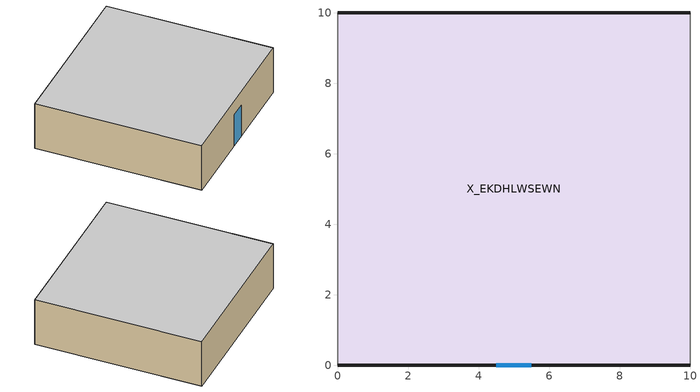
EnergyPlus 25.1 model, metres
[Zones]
X_EKDHLWSEWN
 floor ground (XWROS): 0,10 10,10 10,0 0,0 z0
 wall outside (XWROS): 10,10 0,10 / 0,0 10,0 z0:3
 wall adiabatic (XWROS): 0,0 0,10 / 10,10 10,0 z0:3
 window (MyGlazing): 5.5,0 4.5,0 z0:2.1
 door (CONS_DOOR): 4.5,0 5.5,0 z0:2
 ceiling adiabatic (XWROS): 0,10 0,0 10,0 10,10 z3
[Building]
None: North Axis {deg}=0; Terrain=City; Loads Convergence Tolerance Value {W}=0.04; Temperature Convergence Tolerance Value {deltaC}=0.4; Solar Distribution=FullInteriorAndExterior; Maximum Number of Warmup Days=25; Minimum Number of Warmup Days=5
[Site:Location]
ATHENS - GRC IWEC Data WMO#=167160: Latitude {deg}=37.9; Longitude {deg}=23.73; Time Zone {hr}=2; Elevation {m}=15
[Site:GroundTemperature:BuildingSurface]
18, 18, 18, 18, 18.5, 20, 22, 22, 21, 20, 19, 18
[Material] Roughness=Rough
Name | Thickness {m} | Conductivity {W/m-K} | Density {kg/m3} | Specific Heat {J/kg-K} | Thermal Absorptance | Solar Absorptance | Visible Absorptance
CONCRETE | 0.1 | 1.75 | 2200 | 1000 | 0.9 | 0.7 | 0.7
DOORPANEL | 0.045 | 0.5 | 800 | 900
[WindowMaterial:Glazing] Optical Data Type=SpectralAverage; Front Side Infrared Hemispherical Emissivity=0.84; Back Side Infrared Hemispherical Emissivity=0.84; Conductivity {W/m-K}=0.9; Dirt Correction Factor for Solar and Visible Transmittance=1; Solar Diffusing=No; Young's modulus {Pa}=72000000000; Poisson's ratio=0.22
Name | Thickness {m}
GLASS_1 | 0.008
GLASS_2 | 0.006
[WindowMaterial:Gas]
WINDOWGAS: Gas Type=Air; Thickness {m}=0.01
[Construction]
XWROS: CONCRETE
MyGlazing: GLASS_1, WINDOWGAS, GLASS_2
CONS_DOOR: DOORPANEL
[Zone]
X_EKDHLWSEWN: Type=1; Multiplier=1; Ceiling Height {m}=autocalculate; Volume {m3}=autocalculate; Floor Area {m2}=autocalculate; Part of Total Floor Area=Yes
[People]
People_Venue: Zone or ZoneList or Space or SpaceList=X_EKDHLWSEWN; Number of People Schedule=Sch_People; Number of People Calculation Method=People; Number of People=30; Fraction Radiant=0.3; Sensible Heat Fraction=autocalculate; Activity Level Schedule=Sch_Activity; Carbon Dioxide Generation Rate {m3/s-W}=3.82e-08; Enable ASHRAE 55 Comfort Warnings=No; Mean Radiant Temperature Calculation Type=EnclosureAveraged; Work Efficiency Schedule=Sch_WorkEffic; Clothing Insulation Calculation Method=ClothingInsulationSchedule; Clothing Insulation Calculation Method Schedule=Sch_ClothInsul; Clothing Insulation Schedule=Sch_ClothInsul; Air Velocity Schedule=Sch_AirVelocity; Thermal Comfort Model 1 Type=FANGER; Thermal Comfort Model 2 Type=PIERCE; Thermal Comfort Model 3 Type=AdaptiveASH55; Cold Stress Temperature Threshold {C}=15.56; Heat Stress Temperature Threshold {C}=30
[Lights]
Lights_Venue: Zone or ZoneList or Space or SpaceList=X_EKDHLWSEWN; Schedule=Sch_Lighting; Design Level Calculation Method=LightingLevel; Lighting Level {W}=1000; Fraction Replaceable=1; Return Air Fraction Calculated from Plenum Temperature=No
[ElectricEquipment]
EQUIPMENT_VENUE: Zone or ZoneList or Space or SpaceList=X_EKDHLWSEWN; Schedule=Sch_Equipment/HVAC; Design Level Calculation Method=EquipmentLevel; Design Level {W}=12000
[ZoneInfiltration:DesignFlowRate]
Infiltration: Zone or ZoneList or Space or SpaceList=X_EKDHLWSEWN; Schedule=Sch_Infiltration; Design Flow Rate Calculation Method=AirChanges/Hour; Air Changes per Hour {1/hr}=2; Constant Term Coefficient=1; Density Basis=Outdoor
[HVACTemplate:Thermostat]
MyThermostat: Constant Heating Setpoint {C}=22; Constant Cooling Setpoint {C}=24
[HVACTemplate:Zone:IdealLoadsAirSystem]
X_EKDHLWSEWN: Template Thermostat=MyThermostat; System Availability Schedule=Sch_Equipment/HVAC; Maximum Heating Supply Air Temperature {C}=50; Minimum Cooling Supply Air Temperature {C}=13; Maximum Heating Supply Air Humidity Ratio {kgWater/kgDryAir}=0.0156; Minimum Cooling Supply Air Humidity Ratio {kgWater/kgDryAir}=0.0077; Heating Limit=NoLimit; Cooling Limit=NoLimit; Dehumidification Control Type=ConstantSensibleHeatRatio; Cooling Sensible Heat Ratio=0.7; Dehumidification Setpoint {percent}=60; Humidification Control Type=None; Humidification Setpoint {percent}=30; Outdoor Air Method=DetailedSpecification; Design Specification Outdoor Air Object=AirRenovation; Demand Controlled Ventilation Type=None; Outdoor Air Economizer Type=NoEconomizer; Heat Recovery Type=None; Sensible Heat Recovery Effectiveness=0.7; Latent Heat Recovery Effectiveness=0.65
[DesignSpecification:OutdoorAir]
AirRenovation: Outdoor Air Method=AirChanges/Hour; Outdoor Air Flow Air Changes per Hour {1/hr}=5
[Schedule:Compact]
Sch_Lighting; Sch_People; Sch_Equipment/HVAC: THROUGH:12/31, FOR:WeekDays, Until: 09:30, 0, Until: 17:30, 1, Until: 24:00, 0, FOR:AllOtherDays, Until: 24:00, 0
Sch_Activity: THROUGH:12/31, FOR:AllDays, Until: 24:00, 120
Sch_Infiltration: THROUGH:12/31, FOR:WeekDays, Until: 09:30, 1, Until: 17:30, 0, Until: 24:00, 1, FOR:AllOtherDays, Until: 24:00, 1
Sch_AirVelocity: THROUGH:12/31, FOR:WeekDays, Until: 09:30, 0.1, Until: 17:30, 0.3, Until: 24:00, 0.1, FOR:AllOtherDays, Until: 24:00, 0.1
Sch_ClothInsul: THROUGH:03/31, FOR:WeekDays, Until: 09:30, 0.6, Until: 17:30, 1, Until: 24:00, 0.6, FOR:AllOtherDays, Until: 24:00, 0, THROUGH:09/30, FOR:WeekDays, Until: 09:30, 0.4, Until: 17:30, 0.6, Until: 24:00, 0.4, FOR:AllOtherDays, Until: 24:00, 0, THROUGH:12/31, FOR:WeekDays, Until: 09:30, 0.5, Until: 17:30, 0.8, Until: 24:00, 0.5, FOR:AllOtherDays, Until: 24:00, 0
Sch_WorkEffic: THROUGH:12/31, FOR:WeekDays, Until: 09:30, 0, Until: 17:30, .02, Until: 24:00, 0, FOR:AllOtherDays, Until: 24:00, 0
